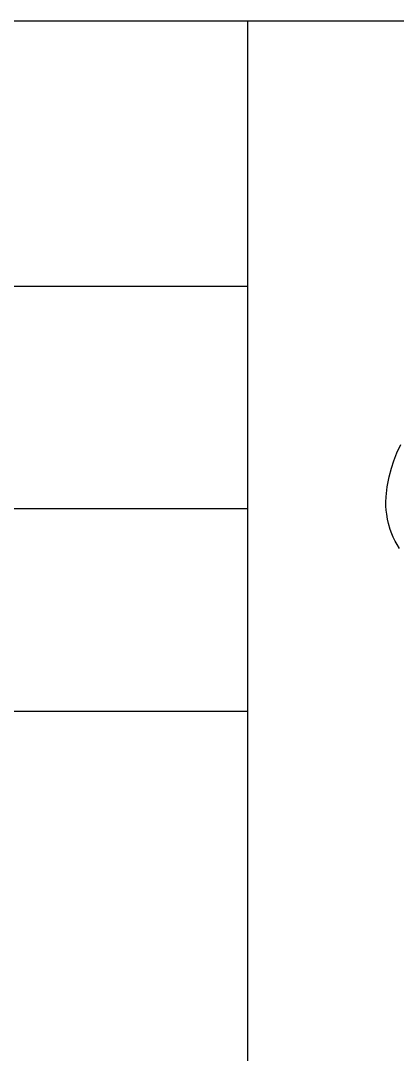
# Model space of a CAD drawing. Extents: x 0 to 84.7, y 0 to 60.
# Drawn here: x 77.547 to 78.967, y 2.378 to 6.27 of the extents above; entities that cross this region are included whole.
import ezdxf

# ---------------------------------------------------------------- set-up
doc = ezdxf.new("R2010")
doc.units = 0
doc.header["$MEASUREMENT"] = 0
doc.layers.add('1', color=1, linetype='CONTINUOUS')
doc.layers.add('6', color=6, linetype='CONTINUOUS')

msp = doc.modelspace()

# ---------------------------------------------------------------- linework, layer by layer
at = {"layer": '1', "linetype": 'Continuous'}
for p, q in [((65.404047, 5.270467), (78.404047, 5.270467)), ((65.404047, 4.433548), (78.404047, 4.433548)), ((65.404047, 3.670857), (78.404047, 3.670857)), ((75.495843, 3.670857), (78.404047, 3.670857))]:
    msp.add_line(p, q, dxfattribs=at)
at = {"layer": '6', "linetype": 'Continuous'}
for p, q in [((11.404047, 6.270467), (83.404047, 6.270467)), ((78.404047, 1.303365), (78.404047, 6.270467))]:
    msp.add_line(p, q, dxfattribs=at)
for points in [[(78.928737, 4.515265), (78.936281, 4.552618), (78.945224, 4.585345), (78.954333, 4.612873), (78.965747, 4.642667), (78.979659, 4.674505)], [(78.975059, 4.282793), (78.965883, 4.297709), (78.959004, 4.310262), (78.951385, 4.326021), (78.946268, 4.338095), (78.940338, 4.35426), (78.933583, 4.377349), (78.929886, 4.394003), (78.926881, 4.412398), (78.925205, 4.427704), (78.924271, 4.442426), (78.923981, 4.457878), (78.924618, 4.477883), (78.928737, 4.515265)]]:
    msp.add_lwpolyline(points, dxfattribs=at)

doc.saveas('drawing.dxf')
